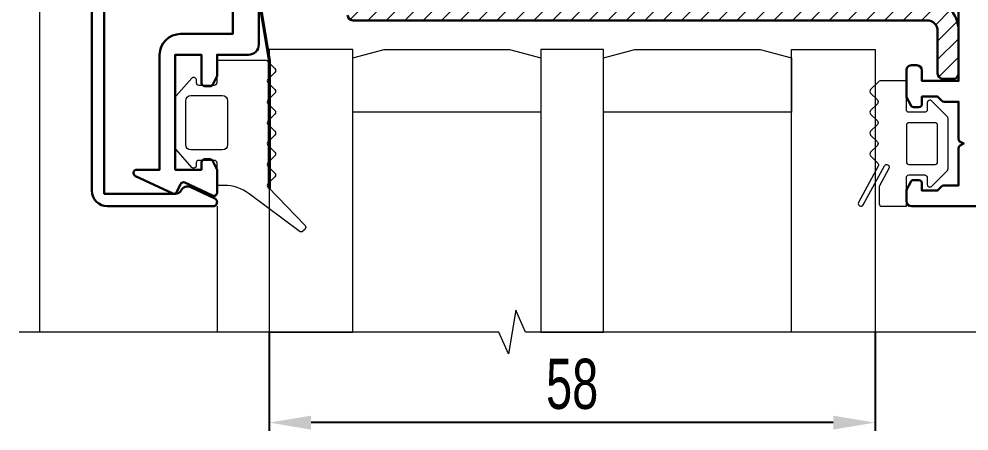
# Model space of a CAD drawing. Extents: x -37 to 8820, y -336 to 478.
# Drawn here: x 2849.9 to 2906.8, y 125.9 to 150.5 of the extents above; entities that cross this region are included whole.
import ezdxf

# ---------------------------------------------------------------- set-up
doc = ezdxf.new("R2010")
doc.units = 0
doc.header["$LTSCALE"] = 5
doc.layers.get('0').update_dxf_attribs({"linetype": 'CONTINUOUS', "lineweight": 30})
doc.layers.get('DEFPOINTS').update_dxf_attribs({"linetype": 'CONTINUOUS'})
for name, color, linetype, lineweight in [('Dimentions', 5, 'CONTINUOUS', 15), ('Glass', 5, 'CONTINUOUS', 20), ('Герлен', 7, 'CONTINUOUS', 60), ('Зигзаг', 1, 'CONTINUOUS', 15), ('Конструкции', 252, 'CONTINUOUS', 20), ('Уплотнители', 1, 'CONTINUOUS', 20), ('Штриховка', 1, 'CONTINUOUS', 5)]:
    doc.layers.add(name, color=color, linetype=linetype, lineweight=lineweight)
doc.styles.add('3', font='RUSS.SHX', dxfattribs={"width": 0.7, "height": 3})
doc.dimstyles.new('MX1_6', dxfattribs={"dimtxt": 3, "dimasz": 2.5, "dimexe": 0.5, "dimexo": 0, "dimgap": 0.8, "dimtad": 1, "dimlfac": 1.6, "dimdsep": 46, "dimtxsty": '3', "dimcen": 0, "dimclrd": 256, "dimclre": 256, "dimclrt": 256, "dimaunit": 1, "dimadec": 0, "dimazin": 0, "dimtfac": 1, "dimtmove": 0, "dimatfit": 1, "dimfxl": 1, "dimtvp": 1, "dimtolj": 1, "dimtzin": 0, "dimarcsym": 0})

# ---------------------------------------------------------------- blocks, each defined once
blk = doc.blocks.new('*D1239')
at = {"layer": 'DEFPOINTS', "color": 0, "linetype": 'Continuous', "transparency": 16777216}
for p in [(2864.880347228307, 131.7699792049909), (2901.130347228313, 131.7699792049768), (2864.880347228307, 126.3581222555588)]:
    blk.add_point(p, dxfattribs=at)
at = {"layer": 'Dimentions', "linetype": 'Continuous', "lineweight": -2, "transparency": 16777216}
for p, q in [((2864.880347228307, 131.7699792049909), (2864.880347228307, 125.8581222555588)), ((2901.130347228313, 131.7699792049768), (2901.130347228313, 125.8581222555588)), ((2898.630347228313, 126.3581222555588), (2867.380347228307, 126.3581222555588))]:
    blk.add_line(p, q, dxfattribs=at)
at = {"layer": 'Dimentions', "linetype": 'Continuous', "transparency": 16777216}
for points in [[(2867.380347228307, 126.7747889222254), (2867.380347228307, 125.9414555888921), (2864.880347228307, 126.3581222555588)], [(2898.630347228313, 126.7747889222254), (2898.630347228313, 125.9414555888921), (2901.130347228313, 126.3581222555588)]]:
    blk.add_solid(points, dxfattribs=at)
at = {"layer": 'Dimentions', "linetype": 'Continuous', "transparency": 16777216, "insert": (2883.00534722831, 128.6581222555588), "char_height": 3, "attachment_point": 5, "style": '3'}
blk.add_mtext('\\A1;58', dxfattribs=at)

msp = doc.modelspace()

# ---------------------------------------------------------------- hatches: boundary and pattern name
at = {"layer": 'Штриховка'}
h = msp.add_hatch(dxfattribs=at)
h.set_pattern_fill('ANSI31', color=256, scale=6.25, style=0)
h.set_pattern_definition([(45, (-3269.778604337617, 2554.818076065949), (-0.5524271728019903, 0.5524271728019903), [])])
edge = h.paths.add_edge_path(flags=16)
edge.add_arc((2891.630347222879, 155.3153780893778), 0.187500000000514, 180, 225.0000000000983, ccw=False)
edge.add_line((2891.442847222879, 155.3153780893778), (2891.442847222879, 158.1752130464331))
edge.add_line((2891.442847222879, 158.1752130464331), (2883.317847222879, 158.1752130464331))
edge.add_line((2883.317847222879, 158.1752130464331), (2883.317847222879, 151.6752130464331))
edge.add_line((2883.317847222879, 151.6752130464331), (2891.442847222879, 151.6752130464331))
edge.add_line((2891.442847222879, 151.6752130464331), (2891.442847222879, 154.5350480034874))
edge.add_arc((2891.630347222878, 154.5350480034874), 0.1874999999990905, 134.9999999999017, 180, ccw=False)
edge.add_line((2891.497764701406, 154.6676305249595), (2891.755347222879, 154.9252130464326))
edge.add_line((2891.755347222879, 154.9252130464326), (2891.497764701406, 155.1827955679048))
edge = h.paths.add_edge_path(flags=16)
edge.add_line((2882.067847222879, 151.6752130464331), (2882.067847222879, 154.5350480034888))
edge.add_arc((2882.255347222878, 154.5350480034883), 0.1874999999990905, 134.9999999998035, 179.9999999998611, ccw=False)
edge.add_line((2882.122764701406, 154.6676305249609), (2882.380347222879, 154.9252130464331))
edge.add_line((2882.380347222879, 154.9252130464331), (2882.122764701406, 155.1827955679057))
edge.add_arc((2882.255347222879, 155.3153780893783), 0.1875000000001924, 180, 225, ccw=False)
edge.add_line((2882.067847222879, 155.3153780893783), (2882.067847222879, 158.1752130464331))
edge.add_line((2882.067847222879, 158.1752130464331), (2873.942847222879, 158.1752130464331))
edge.add_line((2873.942847222879, 158.1752130464331), (2873.942847222879, 151.6752130464331))
edge.add_line((2873.942847222879, 151.6752130464331), (2882.067847222879, 151.6752130464331))
edge = h.paths.add_edge_path()
edge.add_arc((2869.99622859577, 152.5502130464353), 0.1874999999997014, 90.00000000027791, 153.4349488231706, ccw=False)
edge.add_line((2869.996228595768, 152.7377130464349), (2870.317847222878, 152.7377130464349))
edge.add_arc((2870.317847222879, 152.5502130464344), 0.1875000000004547, 2.779074748104904e-10, 90.00000000027791, ccw=False)
edge.add_line((2870.505347222879, 152.5502130464353), (2870.505347222879, 151.6752130464331))
edge.add_line((2870.505347222879, 151.6752130464331), (2872.692847059765, 151.6752130464331))
edge.add_line((2872.692847059765, 151.6752130464331), (2872.692847222879, 154.5350480034888))
edge.add_arc((2872.880347222879, 154.5350480034874), 0.1875, 134.9999999996069, 179.9999999995831, ccw=False)
edge.add_line((2872.747764701407, 154.6676305249609), (2873.005347222879, 154.9252130464331))
edge.add_line((2873.005347222879, 154.9252130464331), (2872.747764701406, 155.1827955679057))
edge.add_arc((2872.880347222879, 155.3153780893783), 0.1875000000001924, 180, 225, ccw=False)
edge.add_line((2872.692847222879, 155.3153780893783), (2872.69284709086, 158.1752130464331))
edge.add_line((2872.69284709086, 158.1752130464331), (2870.505347222879, 158.1752130464331))
edge.add_line((2870.505347222879, 158.1752130464331), (2870.505347222879, 157.3002130464317))
edge.add_arc((2870.317847222879, 157.3002130464317), 0.1875, -90.00000000027791, 0, ccw=False)
edge.add_line((2870.317847222878, 157.1127130464313), (2869.996228595768, 157.1127130464322))
edge.add_arc((2869.99622859577, 157.3002130464317), 0.1874999999995452, 206.5650511769537, 269.99999999972204, ccw=False)
edge.add_line((2869.828523497457, 157.2163604972759), (2869.587642124566, 157.6981232430573))
edge.add_arc((2869.755347222878, 157.7819757922136), 0.1874999999992947, 180.000000000139, 206.5650511772023, ccw=False)
edge.add_line((2869.567847222879, 157.7819757922132), (2869.567847222879, 159.3002130464313))
edge.add_line((2869.567847222879, 159.3002130464313), (2865.81784722287, 159.3002130464313))
edge.add_arc((2865.81784722287, 159.6127130464308), 0.3124999999995452, 179.9999999999167, 270, ccw=False)
edge.add_line((2865.505347222871, 159.6127130464313), (2865.505347222871, 160.2377130464313))
edge.add_arc((2865.817847222871, 160.2377130464313), 0.3125, 90, 180, ccw=False)
edge.add_line((2865.817847222871, 160.5502130464313), (2903.005347222871, 160.5502130464313))
edge.add_arc((2903.005347222871, 161.8002130464313), 1.25, 270, 360)
edge.add_line((2904.255347222871, 161.8002130464313), (2904.255347222871, 162.612713046434))
edge.add_arc((2904.567847222871, 162.612713046434), 0.3125, 90, 180, ccw=False)
edge.add_line((2904.567847222871, 162.925213046434), (2905.817847222871, 162.925213046434))
edge.add_arc((2905.817847222871, 162.612713046434), 0.3125, 0, 90, ccw=False)
edge.add_line((2906.130347222871, 162.612713046434), (2906.130347242034, 160.9877130796014))
edge.add_arc((2903.317847242034, 160.9877130464331), 2.8125, -90, 6.757002779522736e-07, ccw=False)
edge.add_line((2903.317847242034, 158.1752130464331), (2892.692847222879, 158.1752130464331))
edge.add_line((2892.692847222879, 158.1752130464331), (2892.692847222879, 155.9252130464335))
edge.add_line((2892.692847222879, 155.9252130464335), (2896.380347222879, 155.9252130464335))
edge.add_arc((2896.380347222879, 154.9252130464335), 1, -89.99999457032482, 90, ccw=False)
edge.add_line((2896.380347317645, 153.9252130464335), (2892.692847222879, 153.9252128154419))
edge.add_line((2892.692847222879, 153.9252128154419), (2892.692847222879, 151.6752130464331))
edge.add_line((2892.692847222879, 151.6752130464331), (2904.255346780647, 151.675213046434))
edge.add_arc((2904.255346780647, 149.800213046434), 1.875, 2.1522544102481334e-05, 90, ccw=False)
edge.add_line((2906.130346780647, 149.8002137507576), (2906.130347743224, 147.237713046434))
edge.add_arc((2905.817847743224, 147.237713046434), 0.3125, -90, 0, ccw=False)
edge.add_line((2905.817847743224, 146.925213046434), (2905.192847551524, 146.925213046434))
edge.add_arc((2905.192847551524, 147.237713046434), 0.3125, 180.000018076656, 270, ccw=False)
edge.add_line((2904.880347551524, 147.2377129478411), (2904.88034674306, 149.8002132436197))
edge.add_arc((2904.25534674306, 149.8002130464331), 0.6250000000000311, 1.80767393037e-05, 90)
edge.add_line((2904.25534674306, 150.4252130464331), (2869.880347222879, 150.4252130464331))
edge.add_arc((2869.880347222879, 150.7377130464331), 0.3125, 180, 270, ccw=False)
edge.add_line((2869.567847222879, 150.7377130464331), (2869.567847222879, 152.068450300653))
edge.add_arc((2869.75534722288, 152.0684503006535), 0.1875000000009095, 153.4349488230463, 180.000000000139, ccw=False)
edge.add_line((2869.587642124566, 152.1523028498097), (2869.828523497457, 152.6340655955907))

# ---------------------------------------------------------------- linework, layer by layer
msp.add_lwpolyline([(2854.255347228313, 140.2377130464331), (2854.255347228313, 169.6127130464322, -0.4142135623731006), (2855.192847228313, 170.5502130464322), (2861.505347228313, 170.5502130464322, -0.8025848516716022), (2861.611001793749, 170.0736360996727), (2860.174326460729, 169.4037033896036, -0.4015594422234812), (2859.601315883896, 169.5982899695093, 0.279739281223065), (2859.268645809049, 169.8002130464322), (2855.005347228313, 169.8002130464322), (2855.005347228313, 140.0502130464326), (2859.268645809049, 140.0502130464326, 0.279739281223065), (2859.601315883896, 140.2521361233559, -0.4015594422234812), (2860.174326460729, 140.4467227032617), (2861.611001793749, 139.7767899931921, -0.8025848516716022), (2861.505347228313, 139.3002130464331), (2855.192847228313, 139.3002130464331, -0.4142135623731006)], format="xyb", close=True)
for points in [[(2862.692847228313, 154.5350480034878), (2862.692847228313, 149.6127130464322), (2859.567847228313, 149.6127130464322, 0.4142135623730284), (2858.317847228313, 148.3627130464322), (2858.317847228313, 141.4877130464322), (2856.942847228313, 141.4877130464322, 0.4142135623731232), (2856.755347228313, 141.3002130464322), (2856.755347228313, 141.281219717541, 0.2914734195861226), (2856.863606304236, 141.1112870074714), (2859.101413582028, 140.067780336363, 0.4142135623730883), (2859.350587216173, 140.158472122356), (2859.570594999545, 140.6302803363626, -0.4142135623730147), (2859.819768633692, 140.720972122356), (2861.488606304236, 139.9427803363626, 0.5486187866266384), (2861.755347228313, 140.1127130464322), (2861.755347228313, 141.4434503006512, 0.1164338214658533), (2861.735552326626, 141.527302849807), (2861.494670953735, 142.0090655955885, 0.2840790438404192), (2861.326965855422, 142.1127130464322), (2861.005347228313, 142.1127130464322, 0.4142135623730951), (2860.817847228313, 141.9252130464322), (2860.817847228313, 141.4877130464322), (2859.255347228313, 141.4877130464322), (2859.255347228313, 148.3627130464322), (2860.817847228313, 148.3627130464322), (2860.817847228313, 146.6752130464322, 0.4142135623730951), (2861.005347228313, 146.4877130464322), (2861.326965855422, 146.4877130464322, 0.2840790438404195), (2861.494670953735, 146.5913604972759), (2861.735552326626, 147.0731232430573, 0.1164338214657995), (2861.755347228313, 147.1569757922136), (2861.755347228313, 148.3627130464322), (2863.630347228313, 148.3627130464322, 0.414213562373069), (2864.255347228313, 148.9877130464322), (2864.255347228313, 160.8627130464322, 0.4142135623730701)], [(2913.870475850031, 139.300213046434), (2903.317847228313, 139.300213046434, -0.4142135623729827), (2903.005347228313, 139.612713046434), (2903.005347228313, 140.1934503006525, -0.1164338214658029), (2903.025142130001, 140.2773028498088), (2903.266023502892, 140.7590655955898, -0.2840790438402298), (2903.433728601204, 140.862713046434), (2903.755347228313, 140.862713046434, -0.4142135623732223), (2903.942847228313, 140.6752130464344), (2903.942847228313, 140.237713046434), (2904.880347228313, 140.237713046434), (2905.137929749784, 140.4952955679061, -0.1989123673795694), (2905.270512271258, 140.5502130464335), (2906.130347228313, 140.5502130464335), (2906.130347228313, 142.7780816735419, -0.2840790438404208), (2906.233994679157, 142.9457867718545), (2906.442847228313, 143.0502130464322), (2906.233994679157, 143.1546393210108, -0.2840790438404208), (2906.130347228313, 143.3223444193233), (2906.130347228313, 145.5502130464335), (2905.270512271258, 145.550213046434, -0.1989123673792317), (2905.137929749787, 145.6051305249614), (2904.880347228313, 145.862713046434), (2903.942847228313, 145.862713046434), (2903.942847228313, 145.4252130464335, -0.4142135623734946), (2903.755347228313, 145.2377130464335), (2903.433728601204, 145.237713046434, -0.2840790438401885), (2903.266023502892, 145.3413604972777), (2903.025142130001, 145.8231232430587, -0.1164338214657406), (2903.005347228313, 145.9069757922154), (2903.005347228313, 147.425213046434, -0.4142135623731739), (2903.317847228313, 147.737713046434), (2903.630347228313, 147.737713046434, -0.4142135623730951), (2903.942847228313, 147.425213046434), (2903.942847228313, 146.800213046434), (2906.130347228313, 146.800213046434), (2906.130347228313, 151.8002130464331)]]:
    msp.add_lwpolyline(points, format="xyb")
at = {"color": 0}
msp.add_lwpolyline([(2904.255346780647, 151.675213046434, -0.4142134523509059), (2906.130346780647, 149.8002137507576), (2906.130347743224, 147.237713046434, -0.4142135623729619), (2905.817847743224, 146.925213046434), (2905.192847551524, 146.925213046434, -0.4142134699657717), (2904.880347551524, 147.2377129478411), (2904.88034674306, 149.8002132436197, 0.4142134699657963), (2904.25534674306, 150.4252130464331), (2869.880347222879, 150.4252130464331, -0.4142135623730951), (2869.567847222879, 150.7377130464331)], format="xyb", dxfattribs=at)
at = {"layer": 'Glass'}
for points in [[(2869.880347228314, 131.7699792049768), (2869.880347228314, 148.6752130465295), (2864.880347228314, 148.6752130465295), (2864.880347228314, 131.7699792049768)], [(2881.130347228416, 148.1728083105524), (2881.130347228416, 144.9252130463603), (2869.88034722855, 144.9252130463335), (2869.88034722855, 148.1728083105251), (2871.75534722855, 148.6752130463335), (2879.255347228417, 148.6752130463603)], [(2884.88034722835, 131.7699792049768), (2884.880347228482, 148.6752130465295), (2881.130347228447, 148.6752130465295), (2881.130347228315, 131.7699792049768)], [(2896.130347228314, 148.1728083107143), (2896.130347228314, 144.9252130465222), (2884.880347228447, 144.9252130464958), (2884.880347228447, 148.172808310687), (2886.755347228447, 148.6752130464958), (2894.255347228314, 148.6752130465222)], [(2896.130347228307, 131.7700014276686), (2896.130347228307, 148.6752130466341), (2901.130347228307, 148.6752130466341), (2901.130347228307, 131.7700014276686)]]:
    msp.add_lwpolyline(points, close=True, dxfattribs=at)
at = {"layer": 'Герлен', "ltscale": 2, "const_width": 0.1875}
msp.add_lwpolyline([(2864.880347228313, 140.3627478090586), (2864.880347228313, 148.0502130464335), (2864.255347228313, 151.8002130464322), (2864.255347228313, 158.0502130464322), (2864.880347228313, 161.8002130464331), (2864.880347228313, 169.4876782838075)], dxfattribs=at)
at = {"layer": 'Зигзаг'}
msp.add_lwpolyline([(2914.58751671925, 131.7699792049768), (2880.220067440584, 131.7699792049768), (2879.639217469788, 133.0878756361574), (2879.203579991692, 130.4751758033919), (2878.621083044487, 131.7699792049768), (2849.899464544622, 131.7699792049768)], dxfattribs=at)
at = {"layer": 'Конструкции'}
msp.add_line((2861.755347228317, 139.3002130464317), (2861.755347228317, 131.7699792049782), dxfattribs=at)
msp.add_lwpolyline([(2851.130347228317, 178.0804468878898), (2851.130347228317, 131.7699792049768)], dxfattribs=at)
at = {"layer": 'Уплотнители'}
for points in [[(2860.505347228313, 146.7064630464335, 0.4142135623730951), (2860.661597228313, 146.5502130464335), (2861.599097228313, 146.5502130464335, 0.4142135623730951), (2861.755347228313, 146.7064630464335), (2861.755347228313, 148.0502130464335), (2864.643291401972, 148.0502130464335, -0.1989123673352304), (2864.731679749607, 148.0136013940976), (2865.209582662873, 147.5356984809943, -0.4142135619067565), (2865.209582663047, 147.3147276120491), (2864.805553531642, 146.9106984791799, 0.4142135619062034), (2864.805553531466, 146.6897276102347), (2865.209582662871, 146.2856984791799, -0.4142135619112647), (2865.209582663045, 146.0647276102329), (2864.805553531626, 145.6606984791799, 0.4142135618642688), (2864.805553531433, 145.4397276102502), (2865.209582662723, 145.0356984791799, -0.4142135623019409), (2865.209582662751, 144.8147276100856), (2864.805553532068, 144.4106984809943, 0.4142135630358015), (2864.805553532319, 144.1897276116231), (2865.209582662696, 143.7856984833226, -0.4142135623730951), (2865.209582662696, 143.5647276142015), (2864.805553531442, 143.1606984808388, 0.4142135624637165), (2864.805553531977, 142.939727611684), (2865.209582662696, 142.5356984833227, -0.4142135623730958), (2865.209582662696, 142.3147276142015), (2864.805553531302, 141.9106984804064, 0.4142135625653189), (2864.805553531875, 141.6897276112133), (2865.209582662696, 141.2856984833227, -0.4142135623730951), (2865.209582662696, 141.0647276142015), (2864.805553531371, 140.6606984807442, 0.4142135618530923), (2864.805553531675, 140.4397276118191), (2867.019861793752, 138.1606984833227, -0.4142135623730951), (2867.019861793752, 137.9397276142015), (2866.888539387952, 137.8084052068873, -0.2925382143430558), (2866.724037490437, 137.7722745288085), (2863.670843406086, 140.0530736410894, 0.1617877531424436), (2862.174665128483, 140.5502130464335), (2861.755347228313, 140.5502130464335), (2861.755347228313, 141.893963046434, 0.4142135623730948), (2861.599097228313, 142.050213046434), (2860.661597228313, 142.050213046434, 0.4142135623730951), (2860.505347228313, 141.893963046434), (2860.505347228313, 141.737713046434, -0.6685866648355444), (2860.238487221991, 141.6273523242469), (2859.30098722199, 142.6919699605853, -0.1986191920077149), (2859.255347228313, 142.802330682772), (2859.255347228313, 145.7980954100951, -0.1986191920077149), (2859.30098722199, 145.9084561322822), (2860.238487221991, 146.9730737686206, -0.668586664835515), (2860.505347228313, 146.8627130464335)], [(2901.966208667106, 141.569454046951), (2901.399256515135, 140.5244042753863, 0.1249127075951274), (2901.380347228313, 140.4498952759038), (2901.380347228313, 139.456463046434, 0.4142135623730951), (2901.536597228313, 139.300213046434), (2903.005347228313, 139.300213046434), (2903.005347228313, 141.018963046434, -0.4142135623730951), (2903.161597228313, 141.175213046434), (2904.099097228313, 141.175213046434, -0.4142135623730951), (2904.255347228313, 141.018963046434), (2904.255347228313, 140.6127130464335, 0.6685866648355308), (2904.522207234634, 140.5023523242464), (2905.459707234634, 141.4419699605853, 0.1986191920077108), (2905.505347228313, 141.5523306827719), (2905.505347228313, 144.5480954100951, 0.1986191920077108), (2905.459707234634, 144.6584561322822), (2904.522207234634, 145.5980737686207, 0.6685866648355308), (2904.255347228313, 145.487713046434), (2904.255347228313, 145.081463046434, -0.4142135623730951), (2904.099097228313, 144.925213046434), (2903.161597228313, 144.925213046434, -0.4142135623730951), (2903.005347228313, 145.081463046434), (2903.005347228313, 146.800213046434), (2901.445068097418, 146.800213046434, 0.1989123673352296), (2901.334582662876, 146.754448481013), (2900.865832662698, 146.2856984809944, 0.4142135619067498), (2900.865832662521, 146.0647276120496), (2901.269861793928, 145.6606984791799, -0.4142135619062114), (2901.269861794105, 145.4397276102352), (2900.8658326627, 145.0356984791799, 0.4142135619112548), (2900.865832662525, 144.8147276102329), (2901.269861793945, 144.4106984791799, -0.4142135618642613), (2901.269861794136, 144.1897276102511), (2900.865832662845, 143.7856984791799, 0.4142135623019411), (2900.86583266282, 143.5647276100856), (2901.269861793503, 143.1606984809944, -0.4142135630358024), (2901.269861793253, 142.9397276116231), (2900.865832662873, 142.5356984833227, 0.4142135623730951), (2900.865832662873, 142.3147276142015), (2901.297873322598, 141.8826869525207, -0.3320760628224876), (2901.324728600965, 141.6976925187275), (2900.149256515135, 139.5309720459165, 0.9999999999999749), (2900.423937941491, 139.381954046951), (2901.69152724075, 141.7184720459165, -0.9999999999999705)], [(2859.880347228313, 142.987713046434), (2859.880347228313, 145.6127130464335, -0.4142135623730951), (2860.192847228313, 145.9252130464335), (2862.067847228313, 145.9252130464335, -0.4142135623730951), (2862.380347228313, 145.6127130464335), (2862.380347228313, 142.987713046434, -0.4142135623730951), (2862.067847228313, 142.675213046434), (2860.192847228313, 142.675213046434, -0.4142135623730951)], [(2904.880347228313, 141.956463046434), (2904.880347228313, 144.143963046434, 0.4142135623730951), (2904.724097228313, 144.300213046434), (2903.161597228313, 144.300213046434, 0.4142135623730951), (2903.005347228313, 144.143963046434), (2903.005347228313, 141.956463046434, 0.4142135623730951), (2903.161597228313, 141.800213046434), (2904.724097228313, 141.800213046434, 0.4142135623730951)]]:
    msp.add_lwpolyline(points, format="xyb", close=True, dxfattribs=at)

# ---------------------------------------------------------------- dimensions: what is measured, and where the dimension line sits
at = {"layer": 'Dimentions', "linetype": 'Continuous'}
dim = msp.add_linear_dim(base=(2864.880347228307, 126.3581222555588), p1=(2901.130347228313, 131.7699792049768), p2=(2864.880347228307, 131.7699792049909), dimstyle='MX1_6', dxfattribs=at)
dim.commit()
dim.dimension.update_dxf_attribs({"geometry": '*D1239', "text_midpoint": (2883.00534722831, 128.6581222555588)})

doc.saveas('drawing.dxf')
